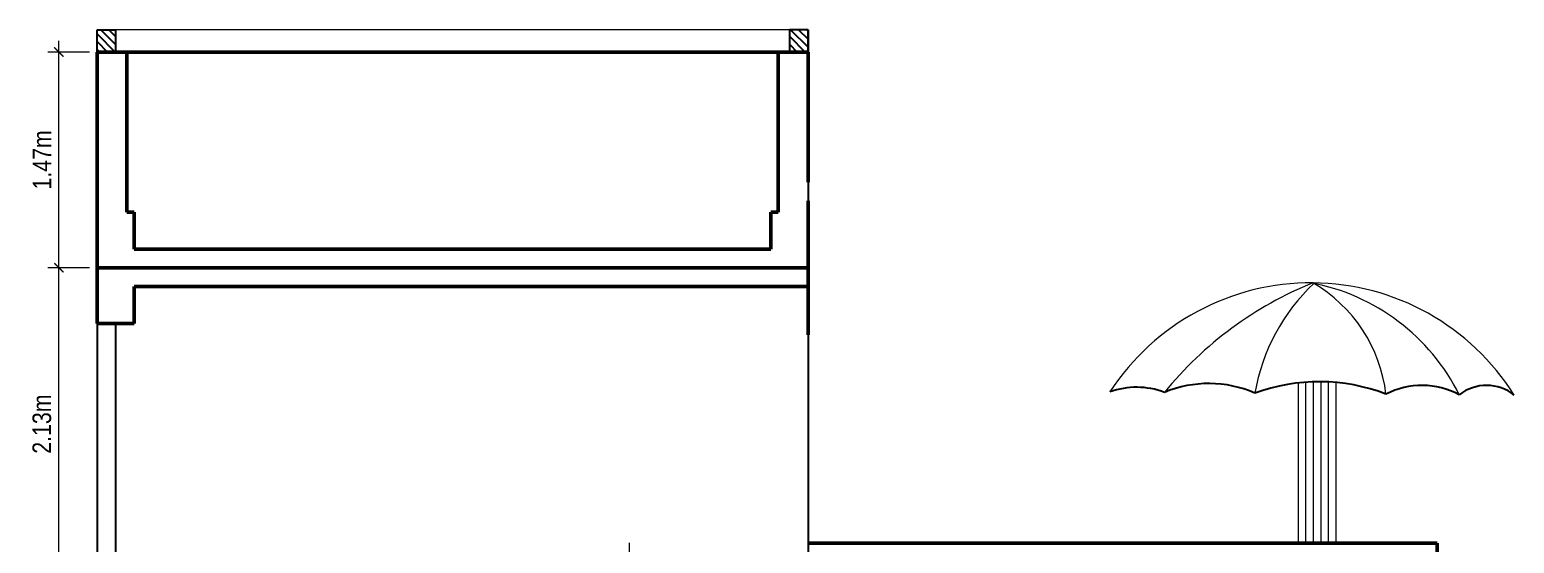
# Model space of a CAD drawing. Header units: inches. Extents: x -4010 to 92088, y -38563 to -1318.
# Drawn here: x 31634 to 32033.1, y -16926.5 to -16788.5 of the extents above; entities that cross this region are included whole.
import ezdxf

# ---------------------------------------------------------------- set-up
doc = ezdxf.new("R2010")
doc.units = ezdxf.units.IN
doc.header["$MEASUREMENT"] = 0
doc.header["$PDMODE"] = 99
doc.linetypes.add('ACAD_ISO04W100', pattern=[30.5, 24, -3, 0.5, -3])
for name, color, linetype, lineweight in [('Column', 2, 'Continuous', 50), ('Dimension', 7, 'Continuous', 15), ('FLOOR CASE', 251, 'Continuous', 13), ('GRID', 8, 'ACAD_ISO04W100', 15), ('win', 96, 'Continuous', 15)]:
    doc.layers.add(name, color=color, linetype=linetype, lineweight=lineweight)
doc.layers.add('Hatch', color=3, linetype='Continuous')
doc.layers.add('wall', color=3, linetype='Continuous')
doc.styles.add('NARROW', font='ARIALN.TTF')
doc.dimstyles.new('3-16', dxfattribs={"dimtxt": 5, "dimasz": 2.5, "dimexe": 3, "dimexo": 2, "dimgap": 2, "dimtad": 1, "dimdec": 1, "dimzin": 3, "dimdsep": 46, "dimlunit": 4, "dimtxsty": 'NARROW', "dimblk": 'ARCHTICK', "dimcen": 0, "dimdle": 3, "dimclrd": 256, "dimclre": 256, "dimclrt": 7, "dimaunit": 1, "dimadec": 3, "dimazin": 1, "dimtfac": 1, "dimtdec": 1, "dimtofl": 0, "dimtmove": 0, "dimatfit": 3, "dimldrblk": 'CLOSED', "dimfxl": 1, "dimtolj": 1, "dimtzin": 0, "dimlwd": -1, "dimlwe": -1, "dimarcsym": 0})

# ---------------------------------------------------------------- blocks, each defined once
blk = doc.blocks.new('_ArchTick')
at = {"layer": 'GRID', "color": 0, "const_width": 0.15}
blk.add_lwpolyline([(-0.5, -0.5), (0.5, 0.5)], dxfattribs=at)
blk = doc.blocks.new('*D532')
at = {"layer": 'Defpoints', "color": 0}
for p in [(31641.87, -16852.47), (31652.12, -16852.47), (31652.12, -16936.47)]:
    blk.add_point(p, dxfattribs=at)
at = {"layer": 'Dimension'}
for p, q in [((31641.87, -16939.47), (31641.87, -16849.47)), ((31650.12, -16852.47), (31638.87, -16852.47)), ((31650.12, -16936.47), (31638.87, -16936.47))]:
    blk.add_line(p, q, dxfattribs=at)
at = {"layer": 'Dimension', "xscale": 2.5, "yscale": 2.5, "zscale": 2.5}
for p, rotation in [((31641.87, -16852.47), 90), ((31641.87, -16936.47), 270)]:
    blk.add_blockref('_ArchTick', p, dxfattribs=dict(at, rotation=rotation))
at = {"layer": 'Dimension', "color": 7, "insert": (31637.31, -16894.47), "char_height": 5, "attachment_point": 5, "rotation": 90, "style": 'NARROW'}
blk.add_mtext('\\A1;2.13m', dxfattribs=at)
blk = doc.blocks.new('_Closed')
at = {"layer": 'wall', "color": 0, "lineweight": -2}
for p, q in [((-1, 0.17), (0, 0)), ((-1, 0.17), (-1, -0.17)), ((0, 0), (-1, -0.17)), ((0, 0), (-1, 0))]:
    blk.add_line(p, q, dxfattribs=at)
blk = doc.blocks.new('*D533')
at = {"layer": 'Defpoints', "color": 0}
for p in [(31641.87, -16794.47), (31652.12, -16794.47), (31652.12, -16852.47)]:
    blk.add_point(p, dxfattribs=at)
at = {"layer": 'Dimension'}
for p, q in [((31650.12, -16794.47), (31638.87, -16794.47)), ((31641.87, -16855.47), (31641.87, -16791.47)), ((31650.12, -16852.47), (31638.87, -16852.47))]:
    blk.add_line(p, q, dxfattribs=at)
at = {"layer": 'Dimension', "xscale": 2.5, "yscale": 2.5, "zscale": 2.5}
for p, rotation in [((31641.87, -16794.47), 90), ((31641.87, -16852.47), 270)]:
    blk.add_blockref('_ArchTick', p, dxfattribs=dict(at, rotation=rotation))
at = {"layer": 'Dimension', "color": 7, "insert": (31637.36, -16823.47), "char_height": 5, "attachment_point": 5, "rotation": 90, "style": 'NARROW'}
blk.add_mtext('\\A1;1.47m', dxfattribs=at)

msp = doc.modelspace()

# ---------------------------------------------------------------- hatches: boundary and pattern name
at = {"layer": 'Hatch'}
h = msp.add_hatch(dxfattribs=at)
h.set_pattern_fill('ANSI31', color=256, scale=12, style=0)
h.set_pattern_definition([(135, (26050.1869, 1614.5467), (1.06066017, 1.06066017), [])])
h.paths.add_polyline_path([(31652.123, -16788.472), (31657.123, -16788.472), (31657.123, -16794.472), (31652.123, -16794.472)])
h = msp.add_hatch(dxfattribs=at)
h.set_pattern_fill('ANSI31', color=256, scale=12, style=0)
h.set_pattern_definition([(135, (26025.5717, 1614.5467), (1.06066017, 1.06066017), [])])
h.paths.add_polyline_path([(31838.218, -16788.472), (31843.218, -16788.472), (31843.218, -16794.472), (31838.218, -16794.472)])

# ---------------------------------------------------------------- linework, layer by layer
at = {"layer": 'Column'}
for p, q in [((31652.123, -16794.472), (31652.123, -16852.472)), ((31843.218, -16794.472), (31652.123, -16794.472)), ((31660.123, -16794.472), (31660.123, -16837.472)), ((31835.218, -16794.472), (31835.218, -16837.472)), ((31843.218, -16794.472), (31843.218, -16829.472)), ((31843.218, -16834.472), (31843.218, -16852.472)), ((31662.123, -16837.472), (31660.123, -16837.472)), ((31662.123, -16837.472), (31662.123, -16847.472)), ((31833.218, -16837.472), (31835.218, -16837.472)), ((31833.218, -16837.472), (31833.218, -16847.472)), ((31833.218, -16847.472), (31662.123, -16847.472)), ((31652.123, -16852.472), (31843.218, -16852.472)), ((31652.123, -16867.472), (31652.123, -16852.472)), ((31843.218, -16852.472), (31652.123, -16852.472)), ((31843.218, -16857.472), (31843.218, -16852.472)), ((31662.123, -16857.472), (31843.218, -16857.472)), ((31662.123, -16867.472), (31662.123, -16857.472)), ((31843.218, -16870.472), (31843.218, -16857.472)), ((31652.123, -16867.472), (31662.123, -16867.472)), ((31843.218, -16926.472), (32012.282, -16926.472)), ((31843.218, -16926.472), (32012.282, -16926.472)), ((32012.282, -16944.472), (32012.282, -16926.472))]:
    msp.add_line(p, q, dxfattribs=at)
at = {"layer": 'FLOOR CASE'}
for p, q in [((31838.218, -16788.472), (31657.123, -16788.472)), ((31795.28, -16966.851), (31795.28, -16926.403))]:
    msp.add_line(p, q, dxfattribs=at)
at = {"layer": 'Hatch', "ltscale": 2}
for centre, radius, start, end in [((31931.522, -16905.291), 20.732, 68.86517, 110.22645), ((31950.942, -16914.585), 31.023, 66.44658, 112.64508), ((31980.579, -16933.082), 50.002, 68.92156, 110.17011), ((32008.258, -16905.305), 21.223, 61.90849, 117.18316), ((32025.577, -16896.015), 11.943, 51.26149, 127.83018)]:
    msp.add_arc(centre, radius, start, end, dxfattribs=at)
at = {"layer": 'wall'}
for p, q in [((31652.123, -16794.472), (31652.123, -16788.472)), ((31652.123, -16788.472), (31657.123, -16788.472)), ((31657.123, -16788.472), (31657.123, -16794.472)), ((31843.218, -16788.472), (31838.218, -16788.472)), ((31838.218, -16788.472), (31838.218, -16794.472)), ((31843.218, -16788.472), (31843.218, -16966.472)), ((31843.218, -16794.472), (31843.218, -16788.472)), ((31652.123, -16867.472), (31652.123, -16930.472)), ((31657.123, -16867.472), (31657.123, -16930.472))]:
    msp.add_line(p, q, dxfattribs=at)
at = {"layer": 'win'}
for p, q in [((31975.048, -16926.472), (31975.048, -16883.387)), ((31977.048, -16926.472), (31977.048, -16883.387)), ((31979.048, -16926.472), (31979.048, -16883.387)), ((31981.048, -16883.387), (31981.048, -16926.472)), ((31983.048, -16883.387), (31983.048, -16926.472)), ((31985.048, -16883.387), (31985.048, -16926.472))]:
    msp.add_line(p, q, dxfattribs=at)
for centre, radius, start, end in [((31978.427, -16921.025), 64.513, 32.14569, 146.94598), ((32016.262, -16948.965), 99.701, 111.98459, 140.80205), ((32015.315, -16895.078), 52.738, 133.24059, 170.24949), ((31968.106, -16911.588), 56.034, 26.50347, 79.38606), ((31958.709, -16891.179), 40.136, 6.8006, 59.73357)]:
    msp.add_arc(centre, radius, start, end, dxfattribs=at)

# ---------------------------------------------------------------- dimensions: what is measured, and where the dimension line sits
at = {"layer": 'Dimension'}
for base, p1, p2, text, picture, middle in [((31641.866, -16794.472), (31652.123, -16852.472), (31652.123, -16794.472), '1.47m', '*D533', (31637.356, -16823.472)), ((31641.866, -16852.472), (31652.123, -16936.472), (31652.123, -16852.472), '2.13m', '*D532', (31637.314, -16894.472))]:
    dim = msp.add_linear_dim(base=base, p1=p1, p2=p2, angle=90, text=text, dimstyle='3-16', dxfattribs=at)
    dim.commit()
    dim.dimension.update_dxf_attribs({"geometry": picture, "text_midpoint": middle})

doc.saveas('drawing.dxf')
